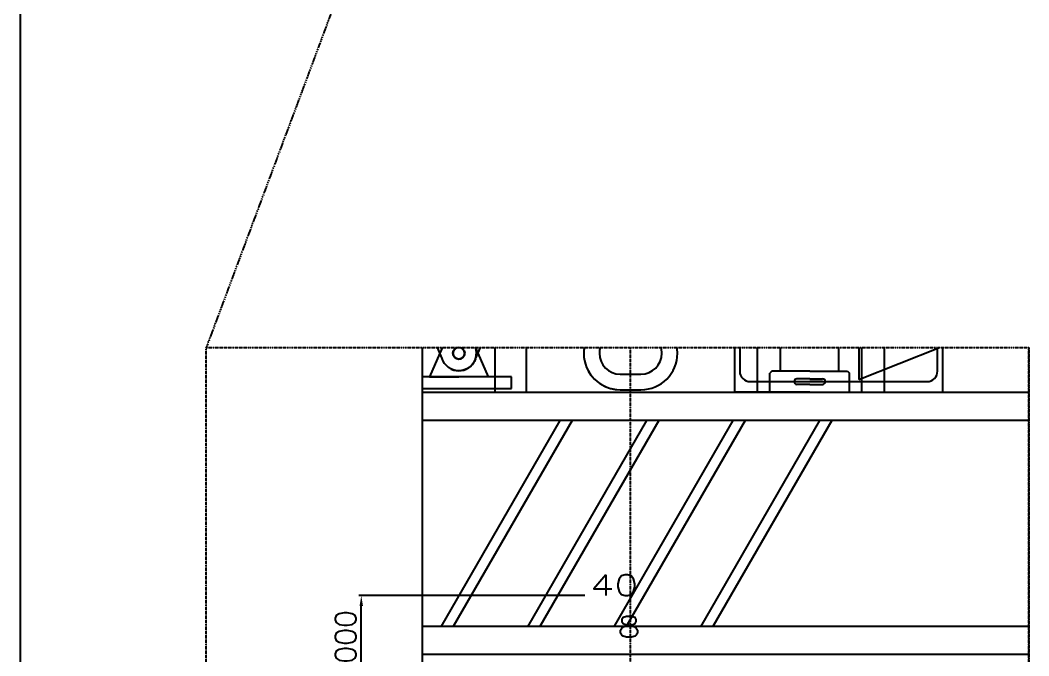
# Model space of a CAD drawing. Extents: x -79364 to 3230, y 28528 to 72157.
# Drawn here: x -78365 to -68675, y 39733 to 45842 of the extents above; entities that cross this region are included whole.
import ezdxf

# ---------------------------------------------------------------- set-up
doc = ezdxf.new("R2010")
doc.units = 0
doc.header["$LTSCALE"] = 500
doc.linetypes.add('PHANTOM', pattern=[2.1, 1.25, -0.2, 0.125, -0.2, 0.125, -0.2])
doc.layers.get('DEFPOINTS').update_dxf_attribs({"linetype": 'CONTINUOUS'})
for name, color, linetype in [('S0CO1', 1, 'CONTINUOUS'), ('S0CO3', 3, 'CONTINUOUS'), ('S0DIM', 2, 'CONTINUOUS'), ('S0PH1', 1, 'PHANTOM'), ('U0CO2', 2, 'CONTINUOUS'), ('XREF', 252, 'CONTINUOUS')]:
    doc.layers.add(name, color=color, linetype=linetype)
doc.styles.add('ROMANS', font='romans.shx', dxfattribs={"height": 200})
doc.dimstyles.new('ORGINAL', dxfattribs={"dimscale": 50, "dimtxt": 2, "dimasz": 2, "dimexe": 0.5, "dimexo": 1, "dimgap": 1, "dimtad": 1, "dimdec": 0, "dimdsep": 46, "dimtxsty": 'ROMANS', "dimcen": 0, "dimclrd": 1, "dimclre": 1, "dimclrt": 2, "dimadec": 0, "dimazin": 0, "dimtfac": 1, "dimtdec": 0, "dimtmove": 0, "dimatfit": 3, "dimfxl": 1, "dimtvp": 100, "dimtolj": 1, "dimarcsym": 0})

# ---------------------------------------------------------------- blocks, each defined once
blk = doc.blocks.new('*D52')
at = {"layer": 'DEFPOINTS', "color": 0, "transparency": 16777216}
for p in [(-75088.2, 40312.1), (-72889.2, 40312.1), (-72889.5, 38318.3)]:
    blk.add_point(p, dxfattribs=at)
at = {"layer": 'S0DIM', "color": 1, "lineweight": -2, "transparency": 16777216}
for p, q in [((-72939.2, 40312.1), (-75113.2, 40312.1)), ((-75088.2, 38418.3), (-75088.2, 40212.1)), ((-72939.5, 38318.3), (-75113.2, 38318.3))]:
    blk.add_line(p, q, dxfattribs=at)
at = {"layer": 'S0DIM', "color": 1, "transparency": 16777216}
for points in [[(-75104.9, 40212.1), (-75071.5, 40212.1), (-75088.2, 40312.1)], [(-75104.9, 38418.3), (-75071.5, 38418.3), (-75088.2, 38318.3)]]:
    blk.add_solid(points, dxfattribs=at)
at = {"layer": 'S0DIM', "color": 2, "transparency": 16777216, "insert": (-75238.2, 39829.8), "char_height": 200, "attachment_point": 5, "rotation": 90, "style": 'ROMANS'}
blk.add_mtext('\\A1;1000', dxfattribs=at)

msp = doc.modelspace()

# ---------------------------------------------------------------- linework, layer by layer
at = {"layer": 'S0CO1', "color": 6}
msp.add_line((-78365.318, 71112.568), (-78365.318, 29194.713), dxfattribs=at)
at = {"layer": 'S0PH1', "color": 0, "ltscale": 0.02}
for p, q in [((-74809.012, 47434.395), (-76577.21, 42696.161)), ((-72500.832, 32243.714), (-72500.832, 42696.161))]:
    msp.add_line(p, q, dxfattribs=at)
for points in [[(-76577.21, 42696.161), (-68674.839, 42696.161), (-68674.839, 35020.907)], [(-68674.839, 31394.141), (-76577.21, 31394.141), (-76577.21, 42696.161)], [(-68674.839, 31394.141), (-68674.839, 42696.161)]]:
    msp.add_lwpolyline(points, dxfattribs=at)
at = {"layer": 'U0CO2', "color": 0}
for p, q in [((-74500.832, 40018.648), (-68674.839, 40018.648)), ((-71500.832, 40018.648), (-68674.839, 40018.648)), ((-74500.832, 39748.648), (-68674.839, 39748.648))]:
    msp.add_line(p, q, dxfattribs=at)
at = {"layer": 'XREF', "color": 0}
for p, q in [((-74500.832, 39268.648), (-74500.832, 42696.161)), ((-74311.59, 42692.451), (-74431.193, 42416.132)), ((-74311.712, 42590.199), (-74357.276, 42696.161)), ((-73990.857, 42587.424), (-73943.565, 42696.161)), ((-73990.729, 42694.457), (-73870.471, 42416.132)), ((-73800.832, 42268.648), (-73800.832, 42696.161)), ((-73500.832, 42268.648), (-73500.832, 42696.161)), ((-72800.832, 42640.795), (-72800.832, 42640.795)), ((-72200.832, 42640.795), (-72200.832, 42640.795)), ((-71500.832, 42268.648), (-71500.832, 42696.161)), ((-71500.079, 42268.648), (-71500.079, 42696.161, 0)), ((-71452.318, 42696.161), (-71452.318, 42467.588)), ((-71280.079, 42268.648, 0), (-71280.079, 42696.161, 0)), ((-71060.079, 42468.648, 0), (-71060.079, 42696.161, 0)), ((-70500.079, 42468.648, 0), (-70500.079, 42696.161, 0)), ((-70307.108, 42389.196), (-69533.303, 42696.161)), ((-70280.079, 42268.648, 0), (-70280.079, 42696.161, 0)), ((-70060.079, 42268.648), (-70060.079, 42696.161, 0)), ((-69552.327, 42469.696), (-69552.327, 42696.161)), ((-69500.832, 42268.648), (-69500.832, 42696.161)), ((-71142.939, 42468.648, 0), (-71162.939, 42448.648, 0)), ((-71162.939, 42268.648, 0), (-71162.939, 42448.648, 0)), ((-70780.079, 42468.648, 0), (-71142.939, 42468.648, 0)), ((-70780.079, 42468.648, 0), (-70417.219, 42468.648, 0)), ((-70417.219, 42468.648, 0), (-70397.219, 42448.648, 0)), ((-70397.219, 42268.648, 0), (-70397.219, 42448.648, 0)), ((-73644.582, 42416.132), (-74500.832, 42416.132)), ((-73644.582, 42416.132), (-74500.832, 42416.132)), ((-74431.193, 42416.132), (-74150.832, 42416.132)), ((-74431.193, 42416.132), (-74150.832, 42416.132)), ((-73870.471, 42416.132), (-74150.832, 42416.132)), ((-73870.471, 42416.132), (-74150.832, 42416.132)), ((-73644.582, 42416.132), (-73644.582, 42416.132)), ((-73644.582, 42303.632), (-73644.582, 42416.132)), ((-73644.582, 42303.632), (-73644.582, 42416.132)), ((-73644.582, 42416.132), (-73644.582, 42416.132)), ((-72600.832, 42440.795), (-72400.832, 42440.795)), ((-71351.27, 42368.648), (-69651.267, 42368.648)), ((-70780.079, 42395.648), (-70902.479, 42395.648)), ((-70902.479, 42368.648), (-70780.079, 42368.648)), ((-70780.079, 42395.648), (-70657.679, 42395.648)), ((-70657.679, 42368.648), (-70780.079, 42368.648)), ((-74500.832, 42303.632), (-73644.582, 42303.632)), ((-74500.832, 42303.632), (-73644.582, 42303.632)), ((-74500.832, 42268.648), (-68674.839, 42268.648)), ((-72600.832, 42290.795), (-72400.832, 42290.795)), ((-70780.079, 42268.648), (-71500.079, 42268.648)), ((-70780.079, 42341.648), (-70902.479, 42341.648)), ((-70780.079, 42341.648), (-70657.679, 42341.648)), ((-70780.079, 42268.648), (-70060.079, 42268.648)), ((-74500.832, 41998.648), (-68674.839, 41998.648)), ((-74319.683, 40013.648), (-73176.53, 41993.648)), ((-74201.327, 40018.648), (-73058.173, 41998.648)), ((-73488.299, 40013.648), (-72345.145, 41993.648)), ((-73369.942, 40018.648), (-72226.789, 41998.648)), ((-72654.028, 40018.648), (-71513.761, 41993.648)), ((-72538.558, 40018.648), (-71395.404, 41998.648)), ((-71825.53, 40013.648), (-70682.377, 41993.648)), ((-71707.173, 40018.648), (-70564.02, 41998.648))]:
    msp.add_line(p, q, dxfattribs=at)
at = {"layer": 'XREF', "color": 0, "elevation": 0}
for points in [[(-72946.425, 42696.161, 0.03973473), (-72950.832, 42640.795, 0.41421356), (-72600.832, 42290.795), (-72400.832, 42290.795, 0.41421356), (-72050.832, 42640.795, 0.03973473), (-72055.239, 42696.161, 0.03973473)], [(-72793.016, 42696.161, 0.07023834), (-72800.832, 42640.795), (-72800.832, 42640.795, 0.41421356), (-72600.832, 42440.795), (-72400.832, 42440.795, 0.41421356), (-72200.832, 42640.795), (-72200.832, 42640.795, 0.07023834), (-72208.648, 42696.161, 0.07023834)]]:
    msp.add_lwpolyline(points, format="xyb", dxfattribs=at)
at = {"layer": 'XREF', "color": 0}
msp.add_lwpolyline([(-70307.108, 42696.161), (-70307.108, 42389.196)], dxfattribs=at)
msp.add_circle((-74150.832, 42641.132), 56.25, dxfattribs=at)
msp.add_circle((-74150.832, 42641.132), 56.25, dxfattribs=at)
msp.add_circle((-74150.832, 42641.132), 56.25, dxfattribs=at)
for centre, radius, start, end in [((-74150.832, 42641.132), 168.75, 160.9681615, 162.2954093), ((-74150.832, 42641.132), 168.75, 244.5059805, 19.0318385), ((-74150.832, 42641.132), 168.75, 18.4211137, 19.0318385), ((-72600.832, 42640.795), 200, 163.9289517, 180), ((-72600.832, 42640.795), 200, 180, 270), ((-72400.832, 42640.795), 350, 270, 0), ((-72400.832, 42640.795), 200, 270, 0), ((-72400.832, 42640.795), 200, 0, 16.0710483), ((-72400.832, 42640.795), 350, 0, 9.1017413), ((-72600.832, 42640.795), 350, 208.7942368, 270), ((-71352.324, 42468.642), 100, 180.6038664, 270.6038664), ((-69652.321, 42468.642), 100, 270.6038664, 0.6038664), ((-70902.479, 42368.648), 27, 90, 270), ((-70657.679, 42368.648), 27, 270, 90)]:
    msp.add_arc(centre, radius, start, end, dxfattribs=at)
at = {"layer": 'XREF', "color": 0, "extrusion": (0, 0, -1)}
for major_axis, start_param, end_param in [((39.775, 39.775), 0.7877959022311303, 7.070981209410716), ((-119.324, 119.324), 2.68010132, 5.19118148)]:
    msp.add_ellipse((-74150.832, 42641.132), major_axis=major_axis, ratio=1, start_param=start_param, end_param=end_param, dxfattribs=at)

# ---------------------------------------------------------------- texts
at = {"layer": 'S0CO3', "color": 0, "style": 'ROMANS', "width": 1.35}
for s, p in [('40', (-72889.239, 40312.063)), ('8', (-72631.139, 39912.063))]:
    msp.add_text(s, height=200, dxfattribs=at).set_placement(p)

# ---------------------------------------------------------------- dimensions: what is measured, and where the dimension line sits
at = {"layer": 'S0DIM', "color": 0}
dim = msp.add_linear_dim(base=(-75088.205, 40312.063), p1=(-72889.456, 38318.319), p2=(-72889.239, 40312.063), angle=90, text='1000', dimstyle='ORGINAL', dxfattribs=at)
dim.commit()
dim.dimension.update_dxf_attribs({"geometry": '*D52', "text_midpoint": (-75088.205, 39829.755), "dimtype": 160})

doc.saveas('drawing.dxf')
